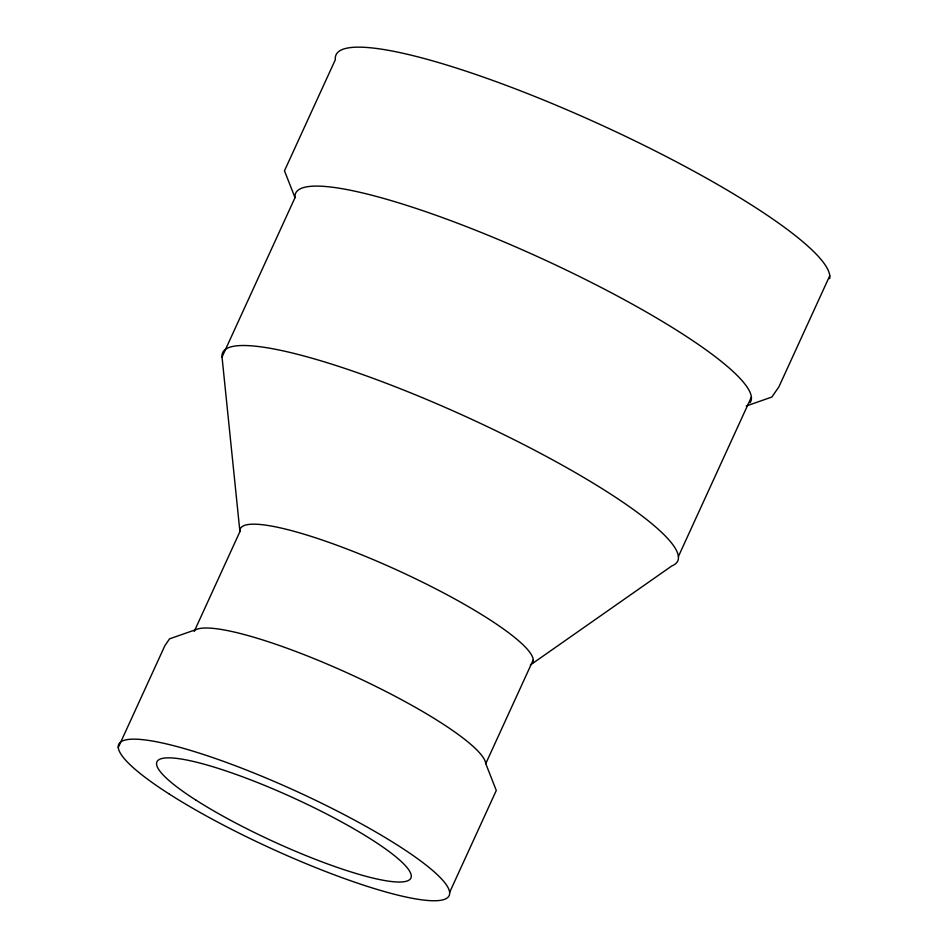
<?xml version="1.0" encoding="UTF-8"?>
<svg xmlns="http://www.w3.org/2000/svg" width="948" height="948" viewBox="0 0 948 948"><rect width="100%" height="100%" fill="white"/><g stroke="black" fill="none" stroke-linecap="round" stroke-linejoin="round"><path stroke-width="1.42" d="M194.21 631.463L239.915 531.627L222.033 357.052L295.018 197.646L284.471 170.806L335.355 59.665A271.104 46.606 24.6 0 1 584.347 117.386A271.104 46.606 24.6 0 1 829.666 278.665M118.239 747.557L164.881 645.671L169.55 638.845L196.52 629.413A160.876 27.658 24.6 0 1 354.919 676.398A160.876 27.658 24.6 0 1 485.755 763.626L496.29 790.466L449.648 892.341M485.755 763.626L533.286 659.796M678.401 556.512L751.373 397.105M829.761 275.75L778.877 386.903L771.85 397.046L746.242 406.005M530.359 664.998L671.907 565.885A250.248 43.027 24.6 0 0 475.067 420.865A250.248 43.027 24.6 0 0 222.033 357.052M239.915 531.627A160.876 27.658 24.6 0 1 390.955 567.319A160.876 27.658 24.6 0 1 532.835 662.759M295.018 197.646A250.248 43.027 24.6 0 1 533.167 254.645A250.248 43.027 24.6 0 1 750.069 402.699M195.975 800.136A139.605 23.996 24.6 0 0 407.64 880.81A139.605 23.996 24.6 0 0 248.21 778.912A139.605 23.996 24.6 0 0 195.975 800.136M169.431 794.151A181.732 31.248 24.6 0 0 444.968 899.166A181.732 31.248 24.6 0 0 237.427 766.529A181.732 31.248 24.6 0 0 169.431 794.151"/></g></svg>
